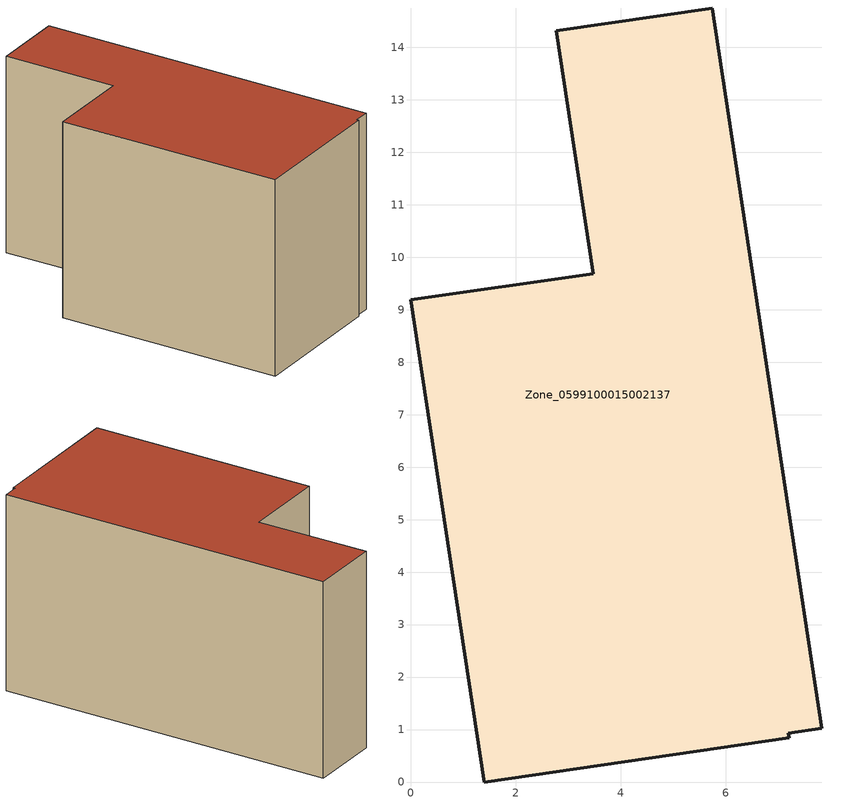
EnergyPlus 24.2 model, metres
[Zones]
Zone_0599100015002137
 floor ground (C_G): 7.2,0.93 7.21,0.84 1.4,0 0,9.19 3.48,9.69 2.77,14.32 5.74,14.75 7.83,1.02 z0.77
 wall outside (C_F): 7.21,0.84 7.2,0.93 7.83,1.02 5.74,14.75 2.77,14.32 3.48,9.69 0,9.19 1.4,0 7.21,0.84 z0.77:8.94
 roof outside (C_R): 7.2,0.93 7.83,1.02 5.74,14.75 2.77,14.32 3.48,9.69 0,9.19 1.4,0 7.21,0.84 z8.94
[BUILDING]
Pand.0599100015002137: North Axis=0; Terrain=City; Loads Convergence Tolerance Value=0.04; Temperature Convergence Tolerance Value=0.4; Solar Distribution=FullExterior; Maximum Number of Warmup Days=25; Minimum Number of Warmup Days=1
[Site:Location]
Rotterdam.The.Hague.AP_ZH_NLD Design_Conditions: Latitude=51.96; Longitude=4.45; Time Zone=1; Elevation=-4.5
[SITE:GROUNDTEMPERATURE:BUILDINGSURFACE]
18, 18, 18, 18, 18, 18, 18, 18, 18, 18, 18, 18
[MATERIAL] Thermal Absorptance=0.9; Solar Absorptance=0.7; Visible Absorptance=0.7
Name | Roughness | Thickness | Conductivity | Density | Specific Heat
G.TI.1975-1991 | MediumSmooth | 0.15 | 0.288461 | 540 | 1210
F.TI.1975-1991 | Rough | 0.3 | 0.230769 | 1920 | 840
R.TI.1975-1991 | MediumRough | 0.2 | 0.153846 | 1500 | 1000
[CONSTRUCTION]
C_G: G.TI.1975-1991
C_F: F.TI.1975-1991
C_R: R.TI.1975-1991
[ZONE]
Zone_0599100015002137: Type=1; Multiplier=1; Ceiling Height=Autocalculate; Volume=Autocalculate; Floor Area=autocalculate; Part of Total Floor Area=Yes
[ZONEINFILTRATION:DESIGNFLOWRATE]
Infil_Zone_0599100015002137: Zone or ZoneList or Space or SpaceList=Zone_0599100015002137; Schedule=AlwaysOn; Design Flow Rate Calculation Method=Flow/Area; Flow Rate per Floor Area=0.003; Constant Term Coefficient=1; Temperature Term Coefficient=0; Velocity Term Coefficient=0; Velocity Squared Term Coefficient=0
[HVACTEMPLATE:ZONE:IDEALLOADSAIRSYSTEM]
Zone_0599100015002137: Maximum Heating Supply Air Temperature=50; Minimum Cooling Supply Air Temperature=13; Maximum Heating Supply Air Humidity Ratio=0.0156; Minimum Cooling Supply Air Humidity Ratio=0.0077; Heating Limit=NoLimit; Cooling Limit=NoLimit; Dehumidification Control Type=ConstantSensibleHeatRatio; Cooling Sensible Heat Ratio=0.7; Dehumidification Setpoint=60; Humidification Control Type=None; Humidification Setpoint=30; Outdoor Air Method=None; Outdoor Air Flow Rate per Person=0.00944; Outdoor Air Flow Rate per Zone Floor Area=0; Outdoor Air Flow Rate per Zone=0; Demand Controlled Ventilation Type=None; Outdoor Air Economizer Type=NoEconomizer; Heat Recovery Type=None; Sensible Heat Recovery Effectiveness=0.7; Latent Heat Recovery Effectiveness=0.65
[ZONECONTROL:THERMOSTAT]
ThermostatControl_Zone_0599100015002137: Zone or ZoneList=Zone_0599100015002137; Control Type Schedule=DualSetpointControlType; Control 1=Thermostat_Zone_0599100015002137; Temperature Difference Between Cutout And Setpoint=0
[THERMOSTATSETPOINT:DUALSETPOINT]
Thermostat_Zone_0599100015002137: Heating Setpoint Temperature Schedule=HeatingSetpoint_Zone_0599100015002137; Cooling Setpoint Temperature Schedule=CoolingSetpoint_Zone_0599100015002137
[SCHEDULE:COMPACT]
HeatingSetpoint_Zone_0599100015002137: Through: 12/31, For: AllDays, Until: 24:00, 21
CoolingSetpoint_Zone_0599100015002137: Through: 12/31, For: AllDays, Until: 24:00, 24
DualSetpointControlType: Through: 12/31, For: AllDays, Until: 24:00, 4
AlwaysOn: Through: 12/31, For: AllDays, Until: 24:00, 1
